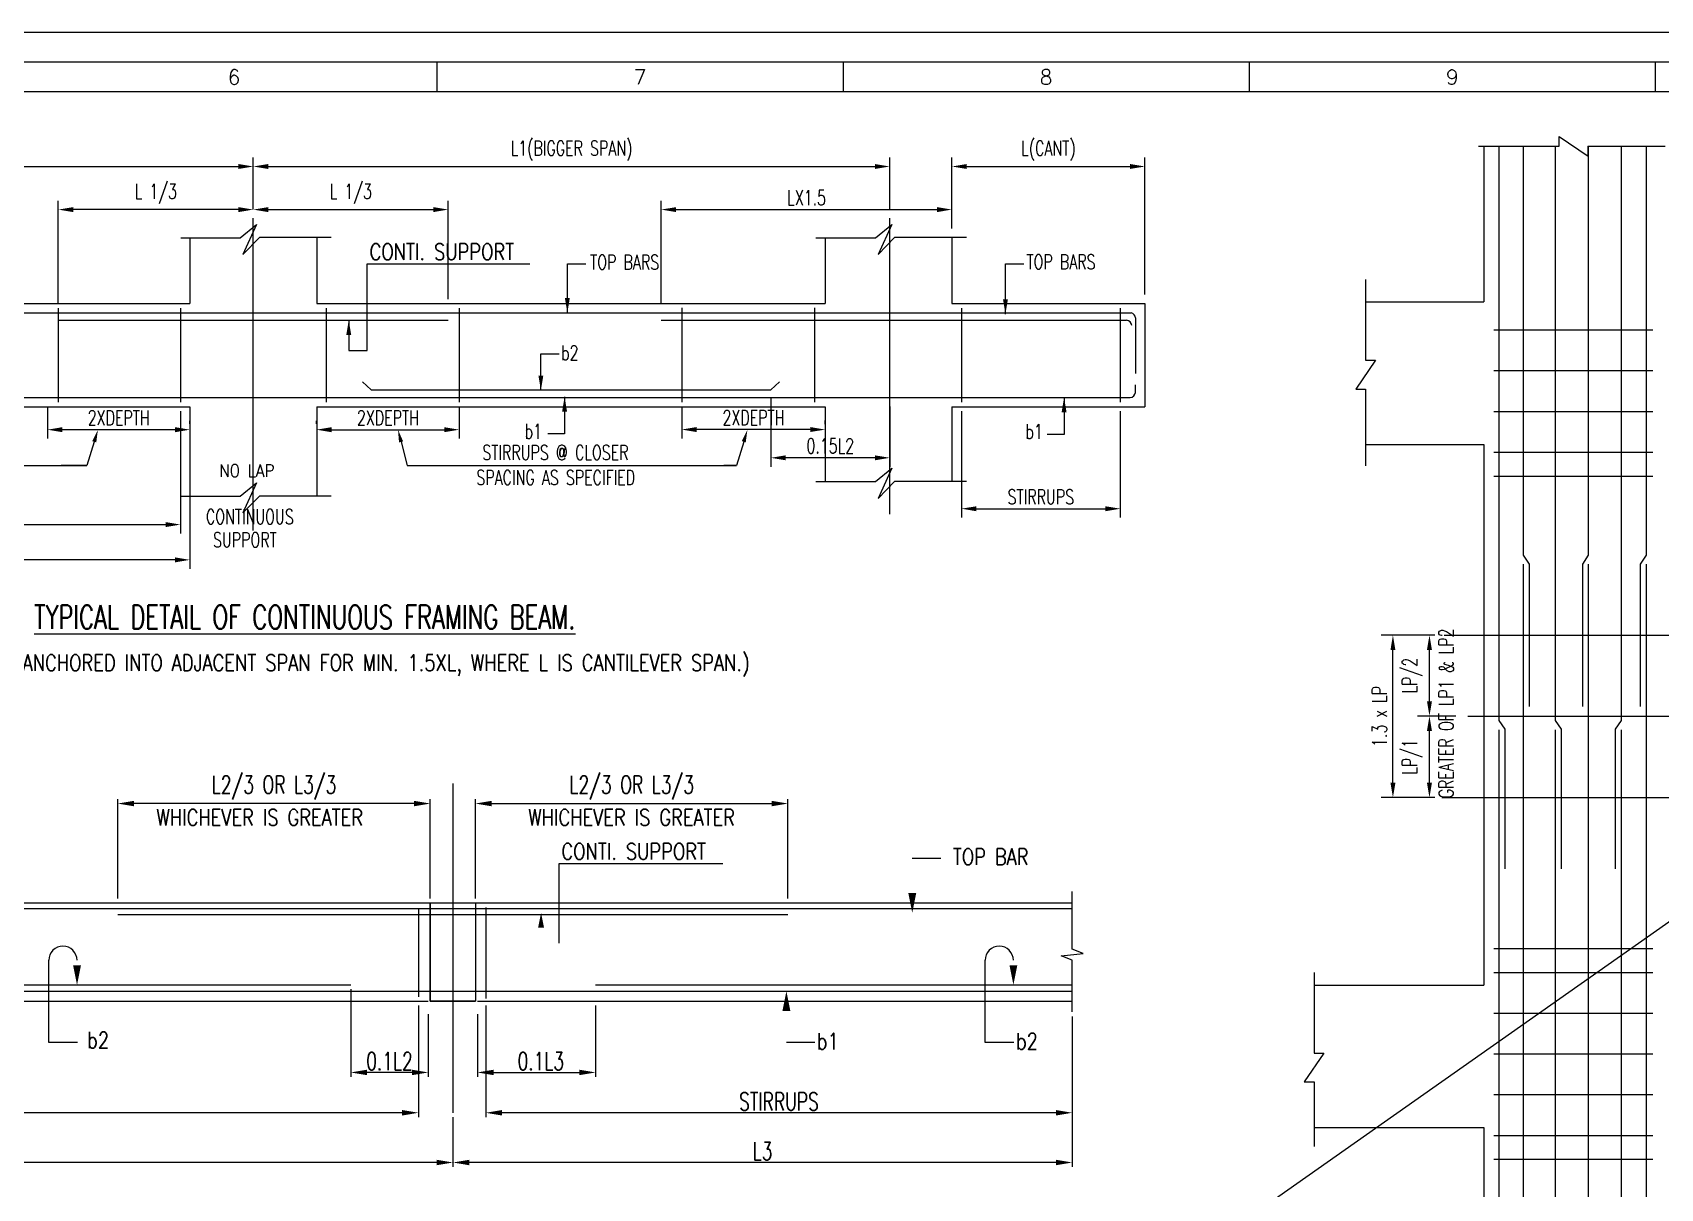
# Model space of a CAD drawing. Extents: x 489124 to 794428, y -356295 to -29813.
# Drawn here: x 555974 to 583374, y -55239 to -35782 of the extents above; entities that cross this region are included whole.
import ezdxf
from ezdxf.enums import TextEntityAlignment as Align
from ezdxf.lldxf.tags import DXFTag

# ---------------------------------------------------------------- set-up
doc = ezdxf.new("R2010")
doc.units = 0
doc.header["$LTSCALE"] = 500
doc.header["$MEASUREMENT"] = 0
doc.layers.get('DEFPOINTS').update_dxf_attribs({"color": 4})
for name, color, linetype in [('08', 4, 'Continuous'), ('BRAKE LINE', 8, 'Continuous'), ('CEN', 8, 'CENTER'), ('COL', 1, 'Continuous'), ('DIM', 5, 'Continuous'), ('FOOT', 4, 'Continuous'), ('FRAME', 6, 'Continuous'), ('hat', 8, 'Continuous'), ('LINK', 2, 'Continuous'), ('PNA', 10, 'Continuous'), ('REINFORCEMENT', 6, 'Continuous'), ('S-REINF', 6, 'Continuous'), ('S-SCHEDULE', 2, 'Continuous'), ('ST', 6, 'Continuous'), ('TXT', 4, 'Continuous')]:
    doc.layers.add(name, color=color, linetype=linetype)
doc.layers.add('HEADING-TXT', color=1, linetype='Continuous', lineweight=25)
doc.styles.add('ROMANS', font='r.shx', dxfattribs={"width": 0.7, "bigfont": 'bigfont.shx'})
doc.styles.add('ROMENT', font='r.shx', dxfattribs={"bigfont": 'bigfont.shx'})
tags = doc.linetypes.add('CENTER', pattern=[2, 1.25, -0.25, 0.25, -0.25]).pattern_tags.tags
tags[10:11] = [DXFTag(74, 4), DXFTag(75, 0), DXFTag(340, '0'), DXFTag(46, 1.0), DXFTag(50, 0.0), DXFTag(44, 0.0), DXFTag(45, 0.0)]
tags[8:9] = [DXFTag(74, 4), DXFTag(75, 0), DXFTag(340, '0'), DXFTag(46, 1.0), DXFTag(50, 0.0), DXFTag(44, 0.0), DXFTag(45, 0.0)]
tags[6:7] = [DXFTag(74, 4), DXFTag(75, 0), DXFTag(340, '0'), DXFTag(46, 1.0), DXFTag(50, 0.0), DXFTag(44, 0.0), DXFTag(45, 0.0)]
tags[4:5] = [DXFTag(74, 4), DXFTag(75, 0), DXFTag(340, '0'), DXFTag(46, 1.0), DXFTag(50, 0.0), DXFTag(44, 0.0), DXFTag(45, 0.0)]
doc.dimstyles.new('Copy of INT2TIMES', dxfattribs={"dimtxt": 300, "dimasz": 275, "dimexe": 75, "dimexo": 75, "dimgap": 40, "dimtad": 1, "dimdec": 0, "dimlfac": 0.5, "dimrnd": 5, "dimzin": 0, "dimdsep": 46, "dimtxsty": 'ROMANS', "dimcen": -1, "dimclrd": 5, "dimclre": 5, "dimclrt": 4, "dimadec": 0, "dimazin": 0, "dimtfac": 1, "dimtdec": 0, "dimtix": 1, "dimtofl": 0, "dimtmove": 2, "dimatfit": 3, "dimfxl": 0, "dimtolj": 1, "dimtzin": 0, "dimarcsym": 0})
doc.dimstyles.new('dim25', dxfattribs={"dimtxt": 250, "dimasz": 250, "dimexe": 200, "dimexo": 200, "dimgap": 100, "dimtad": 1, "dimdec": 0, "dimlfac": 0.25, "dimzin": 0, "dimdsep": 46, "dimtxsty": 'ROMANS', "dimcen": 0, "dimclrd": 5, "dimclre": 5, "dimclrt": 4, "dimadec": 0, "dimazin": 0, "dimtfac": 1, "dimtdec": 0, "dimtix": 1, "dimtofl": 0, "dimtmove": 2, "dimatfit": 3, "dimfxl": 0, "dimtolj": 1, "dimtzin": 0, "dimlwd": -1, "dimlwe": -1, "dimarcsym": 0})
doc.dimstyles.new('INT1', dxfattribs={"dimtxt": 250, "dimasz": 250, "dimexe": 150, "dimexo": 60, "dimgap": 75, "dimtad": 1, "dimdec": 0, "dimzin": 0, "dimdsep": 46, "dimtxsty": 'ROMANS', "dimcen": -250, "dimclrd": 5, "dimclre": 5, "dimclrt": 4, "dimadec": 0, "dimazin": 0, "dimtfac": 1, "dimtdec": 0, "dimtix": 1, "dimtofl": 0, "dimtmove": 2, "dimatfit": 3, "dimfxl": 0, "dimtolj": 1, "dimtzin": 0, "dimarcsym": 0})

# ---------------------------------------------------------------- blocks, each defined once
blk = doc.blocks.new('*D42')
at = {"layer": 'DEFPOINTS', "color": 0}
for p in [(578871, -45925), (579778, -45925), (579778, -48660)]:
    blk.add_point(p, dxfattribs=at)
at = {"layer": 'DIM', "color": 5}
for p, q in [((579578, -45925), (578671, -45925)), ((578871, -48410), (578871, -46175)), ((579578, -48660), (578671, -48660))]:
    blk.add_line(p, q, dxfattribs=at)
for points in [[(578830, -46175), (578913, -46175), (578871, -45925)], [(578830, -48410), (578913, -48410), (578871, -48660)]]:
    blk.add_solid(points, dxfattribs=at)
at = {"layer": 'DIM', "color": 4, "insert": (578646, -47293), "char_height": 250, "attachment_point": 5, "rotation": 90, "style": 'ROMANS'}
blk.add_mtext('\\A1;1.3 x LP', dxfattribs=at)
blk = doc.blocks.new('*D45')
at = {"layer": 'DEFPOINTS', "color": 0}
for p in [(579486, -47287), (580131, -47287), (579718, -48660)]:
    blk.add_point(p, dxfattribs=at)
at = {"layer": 'DIM', "color": 5}
for p, q in [((579931, -47287), (579286, -47287)), ((579486, -48410), (579486, -47537)), ((579518, -48660), (579286, -48660))]:
    blk.add_line(p, q, dxfattribs=at)
for points in [[(579444, -47537), (579528, -47537), (579486, -47287)], [(579444, -48410), (579528, -48410), (579486, -48660)]]:
    blk.add_solid(points, dxfattribs=at)
at = {"layer": 'DIM', "color": 4, "insert": (579196, -47974), "char_height": 250, "attachment_point": 5, "rotation": 90, "style": 'ROMANS'}
blk.add_mtext('\\A1;LP/1', dxfattribs=at)
blk = doc.blocks.new('*D46')
at = {"layer": 'DEFPOINTS', "color": 0}
for p in [(579486, -45925), (579486, -45925), (580131, -47287)]:
    blk.add_point(p, dxfattribs=at)
at = {"layer": 'DIM', "color": 5}
for p, q in [((579486, -47037), (579486, -46175)), ((579931, -47287), (579286, -47287))]:
    blk.add_line(p, q, dxfattribs=at)
for points in [[(579444, -46175), (579528, -46175), (579486, -45925)], [(579444, -47037), (579528, -47037), (579486, -47287)]]:
    blk.add_solid(points, dxfattribs=at)
at = {"layer": 'DIM', "color": 4, "insert": (579196, -46606), "char_height": 250, "attachment_point": 5, "rotation": 90, "style": 'ROMANS'}
blk.add_mtext('\\A1;LP/2', dxfattribs=at)
blk = doc.blocks.new('A1')
at = {"flags": 128}
blk.add_lwpolyline([(0, 0), (82779, 0), (82779, 58231), (0, 58231)], close=True, dxfattribs=at)
at = {"layer": 'PNA'}
for p, q in [((41389, 57739), (41389, 57247)), ((48124, 57739), (48124, 57247)), ((54858, 57739), (54858, 57247)), ((61592, 57739), (61592, 57247))]:
    blk.add_line(p, q, dxfattribs=at)
at = {"layer": 'PNA', "color": 1}
for points in [[(984, 492), (82287, 492), (82287, 57739), (984, 57739)], [(1969, 984), (81794, 984), (81794, 57247), (1969, 57247)]]:
    blk.add_lwpolyline(points, close=True, dxfattribs=at)
at = {"layer": 'PNA', "style": 'ROMANS'}
for s, p in [('6', (38023, 57493)), ('7', (44757, 57493)), ('8', (51491, 57493)), ('9', (58226, 57493))]:
    blk.add_text(s, height=246, dxfattribs=at).set_placement(p, align=Align.MIDDLE)
blk = doc.blocks.new('*D82')
at = {"layer": 'DEFPOINTS', "color": 0, "ltscale": 2}
for p in [(546511, -53453), (563049, -53965), (546511, -54802)]:
    blk.add_point(p, dxfattribs=at)
at = {"layer": 'DIM', "color": 5, "lineweight": -2, "ltscale": 2}
for p, q in [((546511, -53528), (546511, -54877)), ((563049, -54040), (563049, -54877)), ((562774, -54802), (546786, -54802))]:
    blk.add_line(p, q, dxfattribs=at)
at = {"layer": 'DIM', "color": 5, "ltscale": 2}
for points in [[(546786, -54756), (546786, -54848), (546511, -54802)], [(562774, -54756), (562774, -54848), (563049, -54802)]]:
    blk.add_solid(points, dxfattribs=at)
at = {"layer": 'DIM', "color": 4, "ltscale": 2, "insert": (554780, -54612), "char_height": 300, "attachment_point": 5, "style": 'ROMANS'}
blk.add_mtext('\\A1;L2', dxfattribs=at)
blk = doc.blocks.new('*D83')
at = {"layer": 'DEFPOINTS', "color": 0, "ltscale": 2}
for p in [(547109, -52037), (562470, -52086), (547109, -53965)]:
    blk.add_point(p, dxfattribs=at)
at = {"layer": 'DIM', "color": 5, "lineweight": -2, "ltscale": 2}
for p, q in [((547109, -52112), (547109, -54040)), ((562470, -52161), (562470, -54040)), ((562195, -53965), (547384, -53965))]:
    blk.add_line(p, q, dxfattribs=at)
at = {"layer": 'DIM', "color": 5, "ltscale": 2}
for points in [[(547384, -53919), (547384, -54011), (547109, -53965)], [(562195, -53919), (562195, -54011), (562470, -53965)]]:
    blk.add_solid(points, dxfattribs=at)
at = {"layer": 'DIM', "color": 4, "ltscale": 2, "insert": (554790, -53775), "char_height": 300, "attachment_point": 5, "style": 'ROMANS'}
blk.add_mtext('\\A1;STIRRUPS', dxfattribs=at)
blk = doc.blocks.new('*D84')
at = {"layer": 'DEFPOINTS', "color": 0, "ltscale": 2}
for p in [(563462, -52229), (565452, -52086), (565452, -53286)]:
    blk.add_point(p, dxfattribs=at)
at = {"layer": 'DIM', "color": 5, "lineweight": -2, "ltscale": 2}
for p, q in [((563462, -52304), (563462, -53361)), ((565452, -52161), (565452, -53361)), ((563737, -53286), (565177, -53286))]:
    blk.add_line(p, q, dxfattribs=at)
at = {"layer": 'DIM', "color": 5, "ltscale": 2}
for points in [[(563737, -53240), (563737, -53332), (563462, -53286)], [(565177, -53240), (565177, -53332), (565452, -53286)]]:
    blk.add_solid(points, dxfattribs=at)
at = {"layer": 'DIM', "color": 4, "ltscale": 2, "insert": (564457, -53096), "char_height": 300, "attachment_point": 5, "style": 'ROMANS'}
blk.add_mtext('\\A1;{\\A1; 0.1L3}', dxfattribs=at)
blk = doc.blocks.new('*D85')
at = {"layer": 'DEFPOINTS', "color": 0, "ltscale": 2}
for p in [(561329, -51810), (562635, -52229), (561329, -53286)]:
    blk.add_point(p, dxfattribs=at)
at = {"layer": 'DIM', "color": 5, "lineweight": -2, "ltscale": 2}
for p, q in [((561329, -51885), (561329, -53361)), ((562635, -52304), (562635, -53361)), ((562360, -53286), (561604, -53286))]:
    blk.add_line(p, q, dxfattribs=at)
at = {"layer": 'DIM', "color": 5, "ltscale": 2}
for points in [[(561604, -53240), (561604, -53332), (561329, -53286)], [(562360, -53240), (562360, -53332), (562635, -53286)]]:
    blk.add_solid(points, dxfattribs=at)
at = {"layer": 'DIM', "color": 4, "ltscale": 2, "insert": (561982, -53096), "char_height": 300, "attachment_point": 5, "style": 'ROMANS'}
blk.add_mtext('\\A1;{\\A1;0.1L2}', dxfattribs=at)
blk = doc.blocks.new('*D86')
at = {"layer": 'DEFPOINTS', "color": 0, "ltscale": 2}
for p in [(563602, -52086), (573472, -52268), (563602, -53965)]:
    blk.add_point(p, dxfattribs=at)
at = {"layer": 'DIM', "color": 5, "lineweight": -2, "ltscale": 2}
for p, q in [((563602, -52161), (563602, -54040)), ((573472, -52343), (573472, -54040)), ((573198, -53965), (563877, -53965))]:
    blk.add_line(p, q, dxfattribs=at)
at = {"layer": 'DIM', "color": 5, "ltscale": 2}
for points in [[(563877, -53919), (563877, -54011), (563602, -53965)], [(573198, -53919), (573198, -54011), (573472, -53965)]]:
    blk.add_solid(points, dxfattribs=at)
at = {"layer": 'DIM', "color": 4, "ltscale": 2, "insert": (568537, -53775), "char_height": 300, "attachment_point": 5, "style": 'ROMANS'}
blk.add_mtext('\\A1;STIRRUPS', dxfattribs=at)
blk = doc.blocks.new('*D87')
at = {"layer": 'DEFPOINTS', "color": 0, "ltscale": 2}
for p in [(573472, -52268), (563049, -53965), (563049, -54802)]:
    blk.add_point(p, dxfattribs=at)
at = {"layer": 'DIM', "color": 5, "lineweight": -2, "ltscale": 2}
for p, q in [((573472, -52343), (573472, -54877)), ((563049, -54040), (563049, -54877)), ((573198, -54802), (563324, -54802))]:
    blk.add_line(p, q, dxfattribs=at)
at = {"layer": 'DIM', "color": 5, "ltscale": 2}
for points in [[(563324, -54756), (563324, -54848), (563049, -54802)], [(573198, -54756), (573198, -54848), (573472, -54802)]]:
    blk.add_solid(points, dxfattribs=at)
at = {"layer": 'DIM', "color": 4, "ltscale": 2, "insert": (568261, -54612), "char_height": 300, "attachment_point": 5, "style": 'ROMANS'}
blk.add_mtext('\\A1;L3', dxfattribs=at)
blk = doc.blocks.new('*D95')
at = {"layer": 'DEFPOINTS', "color": 0}
for p in [(557408, -48760), (557408, -50432), (562668, -50432)]:
    blk.add_point(p, dxfattribs=at)
at = {"layer": 'TXT', "color": 5, "lineweight": -2}
for p, q in [((557408, -50357), (557408, -48685)), ((562393, -48760), (557683, -48760)), ((562668, -50357), (562668, -48685))]:
    blk.add_line(p, q, dxfattribs=at)
at = {"layer": 'TXT', "color": 5}
for points in [[(557683, -48714), (557683, -48806), (557408, -48760)], [(562393, -48714), (562393, -48806), (562668, -48760)]]:
    blk.add_solid(points, dxfattribs=at)
at = {"layer": 'TXT', "color": 4, "insert": (560038, -48492), "char_height": 300, "attachment_point": 5, "style": 'ROMANS'}
blk.add_mtext('\\A1;L2/3 OR L3/3', dxfattribs=at)
blk = doc.blocks.new('*D96')
at = {"layer": 'DEFPOINTS', "color": 0, "ltscale": 2}
for p in [(568689, -48760), (563429, -50432), (568689, -50432)]:
    blk.add_point(p, dxfattribs=at)
at = {"layer": 'DIM', "color": 5, "lineweight": -2, "ltscale": 2}
for p, q in [((563429, -50357), (563429, -48685)), ((563704, -48760), (568414, -48760)), ((568689, -50357), (568689, -48685))]:
    blk.add_line(p, q, dxfattribs=at)
at = {"layer": 'DIM', "color": 5, "ltscale": 2}
for points in [[(563704, -48714), (563704, -48806), (563429, -48760)], [(568414, -48714), (568414, -48806), (568689, -48760)]]:
    blk.add_solid(points, dxfattribs=at)
at = {"layer": 'DIM', "color": 4, "ltscale": 2, "insert": (566059, -48492), "char_height": 300, "attachment_point": 5, "style": 'ROMANS'}
blk.add_mtext('\\A1;L2/3 OR L3/3', dxfattribs=at)
blk = doc.blocks.new('*D110')
at = {"layer": 'DEFPOINTS', "color": 0}
for p in [(570402, -38037), (559690, -38906), (570402, -38906)]:
    blk.add_point(p, dxfattribs=at)
at = {"layer": 'DIM', "color": 5, "lineweight": -2}
for p, q in [((559690, -38756), (559690, -37887)), ((559940, -38037), (570152, -38037)), ((570402, -38756), (570402, -37887))]:
    blk.add_line(p, q, dxfattribs=at)
at = {"layer": 'DIM', "color": 5}
for points in [[(559940, -37995), (559940, -38078), (559690, -38037)], [(570152, -37995), (570152, -38078), (570402, -38037)]]:
    blk.add_solid(points, dxfattribs=at)
at = {"layer": 'DIM', "color": 4, "insert": (565046, -37771), "char_height": 250, "attachment_point": 5, "style": 'ROMANS'}
blk.add_mtext('\\A1;L1(BIGGER SPAN)', dxfattribs=at)
blk = doc.blocks.new('*D111')
at = {"layer": 'DEFPOINTS', "color": 0}
for p in [(559690, -38906), (562971, -38762), (562971, -40422)]:
    blk.add_point(p, dxfattribs=at)
at = {"layer": 'DIM', "color": 5, "lineweight": -2}
for p, q in [((559690, -38756), (559690, -38612)), ((562971, -40272), (562971, -38612)), ((559940, -38762), (562721, -38762))]:
    blk.add_line(p, q, dxfattribs=at)
at = {"layer": 'DIM', "color": 5}
for points in [[(559940, -38721), (559940, -38804), (559690, -38762)], [(562721, -38721), (562721, -38804), (562971, -38762)]]:
    blk.add_solid(points, dxfattribs=at)
at = {"layer": 'DIM', "color": 4, "insert": (561331, -38497), "char_height": 250, "attachment_point": 5, "style": 'ROMANS'}
blk.add_mtext('\\A1;L 1/3', dxfattribs=at)
blk = doc.blocks.new('*D113')
at = {"layer": 'DEFPOINTS', "color": 0}
for p in [(556408, -38762), (559690, -38906), (556408, -40502)]:
    blk.add_point(p, dxfattribs=at)
at = {"layer": 'DIM', "color": 5, "lineweight": -2}
for p, q in [((556408, -40352), (556408, -38612)), ((559690, -38756), (559690, -38612)), ((559440, -38762), (556658, -38762))]:
    blk.add_line(p, q, dxfattribs=at)
at = {"layer": 'DIM', "color": 5}
for points in [[(556658, -38721), (556658, -38804), (556408, -38762)], [(559440, -38721), (559440, -38804), (559690, -38762)]]:
    blk.add_solid(points, dxfattribs=at)
at = {"layer": 'DIM', "color": 4, "insert": (558049, -38497), "char_height": 250, "attachment_point": 5, "style": 'ROMANS'}
blk.add_mtext('\\A1;L 1/3', dxfattribs=at)
blk = doc.blocks.new('*D114')
at = {"layer": 'DEFPOINTS', "color": 0}
for p in [(549485, -43339), (558623, -43339), (549485, -44658)]:
    blk.add_point(p, dxfattribs=at)
at = {"layer": 'DIM', "color": 5, "lineweight": -2}
for p, q in [((549485, -43489), (549485, -44808)), ((558623, -43489), (558623, -44808)), ((558373, -44658), (549735, -44658))]:
    blk.add_line(p, q, dxfattribs=at)
at = {"layer": 'DIM', "color": 5}
for points in [[(549735, -44617), (549735, -44700), (549485, -44658)], [(558373, -44617), (558373, -44700), (558623, -44658)]]:
    blk.add_solid(points, dxfattribs=at)
at = {"layer": 'DIM', "color": 4, "insert": (554054, -44458), "char_height": 250, "attachment_point": 5, "style": 'ROMANS'}
blk.add_mtext('\\A1;CLEAR SPAN', dxfattribs=at)
blk = doc.blocks.new('*D115')
at = {"layer": 'DEFPOINTS', "color": 0}
for p in [(549645, -42004), (558463, -42004), (558463, -44064)]:
    blk.add_point(p, dxfattribs=at)
at = {"layer": 'DIM', "color": 5, "lineweight": -2}
for p, q in [((549645, -42154), (549645, -44214)), ((558463, -42154), (558463, -44214)), ((549895, -44064), (558213, -44064))]:
    blk.add_line(p, q, dxfattribs=at)
at = {"layer": 'DIM', "color": 5}
for points in [[(549895, -44022), (549895, -44106), (549645, -44064)], [(558213, -44022), (558213, -44106), (558463, -44064)]]:
    blk.add_solid(points, dxfattribs=at)
at = {"layer": 'DIM', "color": 4, "insert": (554054, -43864), "char_height": 250, "attachment_point": 5, "style": 'ROMANS'}
blk.add_mtext('\\A1;STIRRUPS', dxfattribs=at)
blk = doc.blocks.new('*D119')
at = {"layer": 'DEFPOINTS', "color": 0}
for p in [(556225, -41933), (556225, -42467), (558623, -42520)]:
    blk.add_point(p, dxfattribs=at)
at = {"layer": 'DIM', "color": 5, "lineweight": -2}
for p, q in [((556225, -42083), (556225, -42617)), ((558373, -42467), (556475, -42467)), ((558623, -42370), (558623, -42317))]:
    blk.add_line(p, q, dxfattribs=at)
at = {"layer": 'DIM', "color": 5}
for points in [[(556475, -42425), (556475, -42509), (556225, -42467)], [(558373, -42425), (558373, -42509), (558623, -42467)]]:
    blk.add_solid(points, dxfattribs=at)
at = {"layer": 'DIM', "color": 4, "insert": (557424, -42267), "char_height": 250, "attachment_point": 5, "style": 'ROMANS'}
blk.add_mtext('\\A1;2XDEPTH', dxfattribs=at)
blk = doc.blocks.new('*D120')
at = {"layer": 'DEFPOINTS', "color": 0}
for p in [(559690, -38037), (548418, -38906), (559690, -38906)]:
    blk.add_point(p, dxfattribs=at)
at = {"layer": 'DIM', "color": 5, "lineweight": -2}
for p, q in [((548418, -38756), (548418, -37887)), ((548668, -38037), (559440, -38037)), ((559690, -38756), (559690, -37887))]:
    blk.add_line(p, q, dxfattribs=at)
at = {"layer": 'DIM', "color": 5}
for points in [[(548668, -37995), (548668, -38078), (548418, -38037)], [(559440, -37995), (559440, -38078), (559690, -38037)]]:
    blk.add_solid(points, dxfattribs=at)
at = {"layer": 'DIM', "color": 4, "insert": (554054, -37837), "char_height": 250, "attachment_point": 5, "style": 'ROMANS'}
blk.add_mtext('\\A1;L2', dxfattribs=at)
blk = doc.blocks.new('*D121')
at = {"layer": 'DEFPOINTS', "color": 0}
for p in [(574696, -38037), (571449, -39228), (574696, -40340)]:
    blk.add_point(p, dxfattribs=at)
at = {"layer": 'DIM', "color": 5, "lineweight": -2}
for p, q in [((571449, -39078), (571449, -37887)), ((571699, -38037), (574446, -38037)), ((574696, -40190), (574696, -37887))]:
    blk.add_line(p, q, dxfattribs=at)
at = {"layer": 'DIM', "color": 5}
for points in [[(571699, -37995), (571699, -38078), (571449, -38037)], [(574446, -37995), (574446, -38078), (574696, -38037)]]:
    blk.add_solid(points, dxfattribs=at)
at = {"layer": 'DIM', "color": 4, "insert": (573072, -37771), "char_height": 250, "attachment_point": 5, "style": 'ROMANS'}
blk.add_mtext('\\A1;L(CANT)', dxfattribs=at)
blk = doc.blocks.new('*D122')
at = {"layer": 'DEFPOINTS', "color": 0}
for p in [(571609, -42004), (574282, -42004), (574282, -43797)]:
    blk.add_point(p, dxfattribs=at)
at = {"layer": 'DIM', "color": 5, "lineweight": -2}
for p, q in [((571609, -42154), (571609, -43947)), ((574282, -42154), (574282, -43947)), ((571859, -43797), (574032, -43797))]:
    blk.add_line(p, q, dxfattribs=at)
at = {"layer": 'DIM', "color": 5}
for points in [[(571859, -43756), (571859, -43839), (571609, -43797)], [(574032, -43756), (574032, -43839), (574282, -43797)]]:
    blk.add_solid(points, dxfattribs=at)
at = {"layer": 'DIM', "color": 4, "insert": (572945, -43597), "char_height": 250, "attachment_point": 5, "style": 'ROMANS'}
blk.add_mtext('\\A1;STIRRUPS', dxfattribs=at)
blk = doc.blocks.new('*D123')
at = {"layer": 'DEFPOINTS', "color": 0}
for p in [(571449, -38762), (571449, -39228), (566556, -40500)]:
    blk.add_point(p, dxfattribs=at)
at = {"layer": 'DIM', "color": 5, "lineweight": -2}
for p, q in [((566556, -40350), (566556, -38612)), ((571449, -39078), (571449, -38612)), ((566806, -38762), (571199, -38762))]:
    blk.add_line(p, q, dxfattribs=at)
at = {"layer": 'DIM', "color": 5}
for points in [[(566806, -38721), (566806, -38804), (566556, -38762)], [(571199, -38721), (571199, -38804), (571449, -38762)]]:
    blk.add_solid(points, dxfattribs=at)
at = {"layer": 'DIM', "color": 4, "insert": (569002, -38562), "char_height": 250, "attachment_point": 5, "style": 'ROMANS'}
blk.add_mtext('\\A1;LX1.5', dxfattribs=at)
blk = doc.blocks.new('*D124')
at = {"layer": 'DEFPOINTS', "color": 0}
for p in [(566900, -41931), (566900, -42465), (569315, -42523)]:
    blk.add_point(p, dxfattribs=at)
at = {"layer": 'DIM', "color": 5, "lineweight": -2}
for p, q in [((566900, -42081), (566900, -42615)), ((569065, -42465), (567150, -42465)), ((569315, -42373), (569315, -42315))]:
    blk.add_line(p, q, dxfattribs=at)
at = {"layer": 'DIM', "color": 5}
for points in [[(567150, -42423), (567150, -42506), (566900, -42465)], [(569065, -42423), (569065, -42506), (569315, -42465)]]:
    blk.add_solid(points, dxfattribs=at)
at = {"layer": 'DIM', "color": 4, "insert": (568108, -42265), "char_height": 250, "attachment_point": 5, "style": 'ROMANS'}
blk.add_mtext('\\A1;2XDEPTH', dxfattribs=at)
blk = doc.blocks.new('*D125')
at = {"layer": 'DEFPOINTS', "color": 0}
for p in [(563154, -41933), (563154, -42467), (560756, -42520)]:
    blk.add_point(p, dxfattribs=at)
at = {"layer": 'DIM', "color": 5, "lineweight": -2}
for p, q in [((563154, -42083), (563154, -42617)), ((560756, -42370), (560756, -42317)), ((561006, -42467), (562904, -42467))]:
    blk.add_line(p, q, dxfattribs=at)
at = {"layer": 'DIM', "color": 5}
for points in [[(561006, -42425), (561006, -42509), (560756, -42467)], [(562904, -42425), (562904, -42509), (563154, -42467)]]:
    blk.add_solid(points, dxfattribs=at)
at = {"layer": 'DIM', "color": 4, "insert": (561955, -42267), "char_height": 250, "attachment_point": 5, "style": 'ROMANS'}
blk.add_mtext('\\A1;2XDEPTH', dxfattribs=at)
blk = doc.blocks.new('*D126')
at = {"layer": 'DEFPOINTS', "color": 0}
for p in [(568399, -41794), (570402, -41924), (568399, -42940)]:
    blk.add_point(p, dxfattribs=at)
at = {"layer": 'DIM', "color": 5, "lineweight": -2}
for p, q in [((568399, -41944), (568399, -43090)), ((570402, -42074), (570402, -43090)), ((570152, -42940), (568649, -42940))]:
    blk.add_line(p, q, dxfattribs=at)
at = {"layer": 'DIM', "color": 5}
for points in [[(568649, -42899), (568649, -42982), (568399, -42940)], [(570152, -42899), (570152, -42982), (570402, -42940)]]:
    blk.add_solid(points, dxfattribs=at)
at = {"layer": 'DIM', "color": 4, "insert": (569401, -42740), "char_height": 250, "attachment_point": 5, "style": 'ROMANS'}
blk.add_mtext('\\A1;0.15L2', dxfattribs=at)

msp = doc.modelspace()

# ---------------------------------------------------------------- linework, layer by layer
at = {"layer": '08'}
for p, q in [((549485, -40340.425), (558622.995, -40340.425)), ((560756.327, -40340.425), (569315.197, -40340.425)), ((571448.529, -40340.425), (574696.466, -40340.425)), ((574696.466, -40340.425), (574696.466, -42083.707)), ((549485, -42083.707), (558622.995, -42083.707)), ((560756.327, -42083.707), (569315.197, -42083.707)), ((571448.529, -42083.707), (574696.466, -42083.707)), ((546097.793, -50431.904), (573472.5, -50431.904)), ((562668.368, -50431.904), (562668.368, -52085.654)), ((563429.093, -50431.904), (563429.093, -52085.654)), ((546924.668, -52085.654), (562635.293, -52085.654)), ((562668.368, -52085.654), (563429.093, -52085.654)), ((563462.168, -52085.654), (573472.5, -52085.654))]:
    msp.add_line(p, q, dxfattribs=at)
at = {"layer": '08', "elevation": 0}
msp.add_lwpolyline([(562668.368, -50431.904), (563429.093, -50431.904), (563429.093, -52085.654), (562668.368, -52085.654)], close=True, dxfattribs=at)
at = {"layer": 'BRAKE LINE', "ltscale": 2, "elevation": 0}
msp.add_lwpolyline([(573472.5, -52267.826), (573472.5, -51397.883), (573286.849, -51325.649), (573658.151, -51284.372), (573472.5, -51212.137), (573472.5, -50242.861)], dxfattribs=at)
at = {"layer": 'CEN'}
for p, q in [((559689.661, -44161.37), (559689.661, -38905.644)), ((570401.883, -43889.002), (570401.883, -38905.644)), ((579735.691, -45925.064), (584139.191, -45925.064)), ((580130.691, -47286.617), (584600.691, -47286.617)), ((563048.73, -48419.907), (563048.73, -53964.777)), ((579692.865, -48660.462), (584194.865, -48660.462))]:
    msp.add_line(p, q, dxfattribs=at)
at = {"layer": 'COL', "ltscale": 2}
for p, q in [((558622.995, -39235.01), (558622.995, -40340.425)), ((560756.327, -39227.547), (560756.327, -40340.425)), ((569315.197, -39235.01), (569315.197, -40340.425)), ((571448.529, -39227.547), (571448.529, -40340.425)), ((558622.995, -42083.707), (558622.995, -43585.553)), ((560756.327, -42083.707), (560756.327, -43578.09)), ((569315.197, -42083.707), (569315.197, -43338.911)), ((571448.529, -42083.707), (571448.529, -43331.448))]:
    msp.add_line(p, q, dxfattribs=at)
at = {"layer": 'DIM', "color": 2}
msp.add_line((520770.925, -94887), (604791.327, -35782.252), dxfattribs=at)
at = {"layer": 'DIM'}
for p, q in [((557012.689, -42669.786), (556890.049, -43071.415)), ((562176.965, -42672.482), (562278.474, -43071.415)), ((567944.37, -42669.786), (567821.731, -43071.415)), ((551246.627, -43071.415), (556659.095, -43071.415)), ((556677.95, -43071.415), (556458.442, -43071.415)), ((556659.095, -43071.415), (556890.049, -43071.415)), ((556890.049, -43071.415), (556677.95, -43071.415)), ((562278.474, -43071.415), (567590.776, -43071.415)), ((567590.776, -43071.415), (567821.731, -43071.415)), ((567821.731, -43071.415), (567609.631, -43071.415))]:
    msp.add_line(p, q, dxfattribs=at)
at = {"layer": 'DIM', "ltscale": 2}
for p, q in [((564836.474, -49768.597), (567591.665, -49768.597)), ((564836.474, -51111.669), (564836.474, -49768.597)), ((571262.235, -49684.667), (570780.849, -49684.667)), ((556247.359, -52781.208), (556247.359, -51398.664)), ((572007.795, -52781.208), (572007.795, -51398.664)), ((556728.745, -52781.208), (556247.359, -52781.208)), ((569143.794, -52781.208), (568662.408, -52781.208)), ((572489.181, -52781.208), (572007.795, -52781.208))]:
    msp.add_line(p, q, dxfattribs=at)
at = {"layer": 'DIM'}
for points in [[(580312.595, -37695.585), (581670.558, -37695.585), (581670.558, -37529.221), (582157.375, -37861.949), (582157.375, -37695.585), (583451.283, -37695.585)], [(578411.478, -39937.402), (578411.478, -41295.365), (578577.843, -41295.365), (578245.114, -41782.182), (578411.478, -41782.182), (578411.478, -43076.09)], [(577542.768, -51601.406), (577542.768, -52959.369), (577709.132, -52959.369), (577376.403, -53446.186), (577542.768, -53446.186), (577542.768, -54534.451)]]:
    msp.add_lwpolyline(points, dxfattribs=at)
at = {"layer": 'DIM', "ltscale": 2, "elevation": 0, "flags": 128}
for points in [[(570780.849, -49684.667, 0, 0, 0), (570780.849, -50597.279, 0, 132.3, 0), (570780.849, -50266.748, 132.3, 132.3, 0)], [(564836.474, -51111.669, 0, 0, 0), (564532.764, -51111.669, 0, 0, 0), (564532.764, -50599.502, 0, 99.225, 0), (564532.764, -50847.4, 99.225, 99.225, 0)], [(556722.835, -51398.664, 0, 0, 0), (556722.835, -51812.525, 0, 132.3, 0), (556722.835, -51481.994, 132.3, 132.3, 0)], [(572483.271, -51398.664, 0, 0, 0), (572483.271, -51812.525, 0, 132.3, 0), (572483.271, -51481.994, 132.3, 132.3, 0)], [(568662.408, -52781.208, 0, 0, 0), (568662.408, -51920.279, 0, 132.3, 0), (568662.408, -52250.809, 132.3, 132.3, 0)]]:
    msp.add_lwpolyline(points, format="xyseb", dxfattribs=at)
at = {"layer": 'DIM', "ltscale": 2}
for centre in [(556485.097, -51398.664), (572245.533, -51398.664)]:
    msp.add_arc(centre, 237.738, 0, 180, dxfattribs=at)
at = {"layer": 'DIM'}
for points in [[(556978.881, -42659.462), (557046.499, -42680.111), (557074.633, -42466.933)], [(562142.705, -42681.198), (562211.222, -42663.764), (562124.662, -42466.933)], [(567910.563, -42659.462), (567978.18, -42680.111), (568006.314, -42466.933)]]:
    msp.add_solid(points, dxfattribs=at)
at = {"layer": 'FOOT', "linetype": 'Continuous'}
for p, q in [((580399.865, -37688.343), (580399.865, -40314.367)), ((578411.478, -40314.367), (580399.865, -40314.367)), ((578411.478, -42714.367), (580399.865, -42714.367)), ((580399.865, -42714.367), (580399.865, -51814.367)), ((577542.768, -51814.367), (580399.865, -51814.367)), ((577542.768, -54214.367), (580399.865, -54214.367)), ((580399.865, -54214.367), (580399.865, -65114.367))]:
    msp.add_line(p, q, dxfattribs=at)
at = {"layer": 'FRAME'}
for p, q in [((580659.865, -47360.462), (580659.865, -37688.343)), ((581071.641, -44578.646), (581071.641, -37688.343)), ((581610.059, -47360.462), (581610.059, -37688.343)), ((582164.885, -44578.646), (582164.885, -37688.343)), ((582717.496, -47360.462), (582717.496, -37688.343)), ((583139.865, -44578.646), (583139.865, -37688.343)), ((581171.641, -44728.646), (581071.641, -44578.646)), ((582064.885, -44728.646), (582164.885, -44578.646)), ((583039.865, -44728.646), (583139.865, -44578.646)), ((581071.641, -56128.646), (581071.641, -44728.646)), ((581171.641, -47128.646), (581171.641, -44728.646)), ((582064.885, -47128.646), (582064.885, -44728.646)), ((582164.885, -56128.646), (582164.885, -44728.646)), ((583039.865, -47128.646), (583039.865, -44728.646)), ((583139.865, -56128.646), (583139.865, -44728.646)), ((580759.865, -47510.462), (580659.865, -47360.462)), ((581710.059, -47510.462), (581610.059, -47360.462)), ((582617.496, -47510.462), (582717.496, -47360.462)), ((580659.865, -58860.462), (580659.865, -47521.646)), ((580759.865, -49860.462), (580759.865, -47510.462)), ((581610.059, -58860.462), (581610.059, -47521.646)), ((581710.059, -49860.462), (581710.059, -47510.462)), ((582617.496, -49860.462), (582617.496, -47510.462)), ((582717.496, -58860.462), (582717.496, -47521.646))]:
    msp.add_line(p, q, dxfattribs=at)
at = {"layer": 'hat', "elevation": 0}
for points in [[(558467.849, -39235.01), (559468.195, -39235.01), (559744.763, -39011.072), (559513.052, -39518.666), (559797.093, -39227.547), (561000.838, -39227.547)], [(569160.052, -39235.01), (570160.394, -39235.01), (570436.966, -39011.072), (570205.25, -39518.666), (570489.291, -39227.547), (571693.041, -39227.547)], [(569160.052, -43338.911), (570160.394, -43338.911), (570436.966, -43114.973), (570205.25, -43622.567), (570489.291, -43331.448), (571693.041, -43331.448)], [(558467.849, -43585.553), (559468.195, -43585.553), (559744.763, -43361.615), (559513.052, -43869.212), (559797.093, -43578.09), (561000.838, -43578.09)]]:
    msp.add_lwpolyline(points, dxfattribs=at)
at = {"layer": 'LINK'}
for p, q in [((556407.34, -40420.425), (556407.34, -42003.707)), ((558462.995, -40420.425), (558462.995, -42003.707)), ((558462.995, -40420.425), (558462.995, -42003.707)), ((560916.327, -40420.425), (560916.327, -42003.707)), ((563153.973, -40420.425), (563153.973, -42003.707)), ((566899.925, -40418.289), (566899.925, -42001.574)), ((569137.572, -40418.289), (569137.572, -42001.574)), ((569137.572, -40418.289), (569137.572, -42001.574)), ((571608.529, -40420.425), (571608.529, -42003.707)), ((574281.805, -40420.425), (574281.805, -42003.707)), ((580567.128, -40787.204), (583247.674, -40787.204)), ((580567.128, -41473.204), (583247.674, -41473.204)), ((580567.128, -42159.204), (583247.674, -42159.204)), ((580567.128, -42847.751), (583247.674, -42847.751)), ((580567.128, -43247.751), (583247.674, -43247.751)), ((562469.65, -50524.526), (562469.65, -52015.527)), ((563602.109, -50510.281), (563602.109, -52044.017)), ((580567.128, -51201.204), (583247.674, -51201.204)), ((580567.128, -51601.204), (583247.674, -51601.204)), ((580567.128, -52287.204), (583247.674, -52287.204)), ((580567.128, -52973.204), (583247.674, -52973.204)), ((580567.128, -53659.204), (583247.674, -53659.204)), ((580567.128, -54347.751), (583247.674, -54347.751)), ((580567.128, -54747.751), (583247.674, -54747.751))]:
    msp.add_line(p, q, dxfattribs=at)
at = {"layer": 'REINFORCEMENT', "linetype": 'Continuous'}
for p, q in [((557408.418, -50627.529), (568689.043, -50627.529)), ((548250.292, -51810.029), (561328.717, -51810.029)), ((565452.036, -51810.029), (573472.5, -51810.029))]:
    msp.add_line(p, q, dxfattribs=at)
at = {"layer": 'S-REINF'}
for p, q in [((547597.138, -40501.846), (556445.209, -40501.846)), ((556407.861, -40501.846), (562971.464, -40501.846)), ((562971.464, -40501.846), (566586.524, -40501.846)), ((566586.524, -40501.846), (574466.528, -40501.846)), ((556407.861, -40620.903), (562971.464, -40620.903)), ((566554.853, -40625.476), (574388.399, -40625.476)), ((574536.47, -40585.895), (574536.47, -41523.25)), ((561527.771, -41660.259), (561672.392, -41793.815)), ((561672.392, -41793.815), (568399.132, -41793.815)), ((568543.753, -41660.259), (568399.132, -41793.815)), ((574536.47, -41838.237), (574536.47, -41710.374)), ((547694.23, -41923.707), (560604.191, -41923.707)), ((560602.534, -41923.707), (574450.997, -41923.707))]:
    msp.add_line(p, q, dxfattribs=at)
for centre, start, end in [((574450.997, -40585.895), 0, 79.5312556), ((574388.399, -40710.946), 0, 90), ((574450.997, -41838.237), 270, 0)]:
    msp.add_arc(centre, 85.47, start, end, dxfattribs=at)
at = {"layer": 'ST'}
for p, q in [((546313.168, -50527.279), (573472.5, -50527.279)), ((546924.668, -51920.279), (565291.848, -51920.279)), ((565294.23, -51920.279), (573472.5, -51920.279))]:
    msp.add_line(p, q, dxfattribs=at)

# ---------------------------------------------------------------- block references
at = {"xscale": 1.01500000001397, "yscale": 1.01500000001397, "zscale": 1.01500000001397}
msp.add_blockref('A1', (520770.925, -94887), dxfattribs=at)

# ---------------------------------------------------------------- texts
at = {"layer": 'HEADING-TXT', "color": 6, "style": 'ROMANS', "width": 0.7}
msp.add_text('%%UTYPICAL DETAIL OF CONTINUOUS FRAMING BEAM.', height=400, dxfattribs=at).set_placement((556002.646, -45821.764))
at = {"layer": 'S-SCHEDULE', "color": 4, "style": 'ROMANS', "width": 0.7}
for s, p in [('TOP BARS', (565358.323, -39771.217)), ('TOP BARS', (572702.815, -39766.539)), ('b2', (564871.389, -41297.923)), ('b1', (564255.26, -42619.833)), ('b1', (572684.145, -42622.259)), ('STIRRUPS @ CLOSER', (563544.889, -42976.136)), ('SPACING AS SPECIFIED', (563443.723, -43397.299)), ('CONTINUOUS  ', (558891.955, -44056.012)), (' SUPPORT', (558891.955, -44445.148))]:
    msp.add_text(s, height=250, dxfattribs=at).set_placement(p)
at = {"layer": 'TXT'}
for s, height, style, width, p in [('CONTI. SUPPORT', 275, 'ROMENT', 0.8, (561647.756, -39609.041)), ('NO LAP', 208.3333, 'ROMANS', 0.9, (559113.89, -43261.718)), ('WHICHEVER IS GREATER', 275, 'ROMENT', 0.8, (558059.063, -49132.109)), ('WHICHEVER IS GREATER', 275, 'ROMENT', 0.8, (564317.46, -49132.109)), ('CONTI. SUPPORT', 275, 'ROMENT', 0.8, (564876.52, -49703.562)), ('TOP BAR', 275, 'ROMENT', 0.8, (571465.08, -49792.861)), ('b2', 275, 'ROMENT', 0.8, (556894.46, -52878.537)), ('b1', 275, 'ROMENT', 0.8, (569175.328, -52898.267)), ('b2', 275, 'ROMENT', 0.8, (572527.948, -52898.267))]:
    msp.add_text(s, height=height, dxfattribs=dict(at, style=style, width=width)).set_placement(p)
at = {"layer": 'TXT', "linetype": 'ByBlock', "style": 'ROMANS', "width": 0.7}
msp.add_text('GREATER OF LP1 & LP2', height=250, rotation=90, dxfattribs=at).set_placement((579766.894, -47242.276), align=Align.MIDDLE)
at = {"layer": 'TXT', "linetype": 'ByBlock', "style": 'ROMANS', "width": 0.8}
msp.add_text('(NOTE- TOP BARS OF CANTILEVER BEAMS TO BE ANCHORED INTO ADJACENT SPAN FOR MIN. 1.5XL, WHERE L IS CANTILEVER SPAN.)', height=275, dxfattribs=at).set_placement((548407.538, -46528.302))

# ---------------------------------------------------------------- dimensions: what is measured, and where the dimension line sits
at = {"layer": 'DIM'}
for base, p1, p2, text, picture, middle in [((570401.883, -38036.757), (559689.661, -38905.644), (570401.883, -38905.644), 'L1(BIGGER SPAN)', '*D110', (565045.772, -37771.28)), ((559689.661, -38036.757), (548418.334, -38905.644), (559689.661, -38905.644), 'L2', '*D120', (554053.998, -37836.757)), ((574696.466, -38036.757), (571448.529, -39227.547), (574696.466, -40340.425), 'L(CANT)', '*D121', (573072.498, -37771.28)), ((556407.861, -38762.344), (559689.661, -38905.644), (556407.861, -40501.846), 'L 1/3', '*D113', (558048.761, -38496.867)), ((562971.464, -38762.344), (559689.661, -38905.644), (562971.464, -40422.202), 'L 1/3', '*D111', (561330.562, -38496.867)), ((571448.529, -38762.344), (566555.584, -40500.426), (571448.529, -39227.547), 'LX1.5', '*D123', (569002.056, -38562.344)), ((558462.995, -44064.065), (549645, -42003.707), (558462.995, -42003.707), 'STIRRUPS', '*D115', (554053.998, -43864.065)), ((556225.352, -42466.933), (558622.995, -42520.486), (556225.352, -41933.008), '2XDEPTH', '*D119', (557424.173, -42266.933)), ((563153.973, -42466.933), (560756.327, -42520.486), (563153.973, -41933.008), '2XDEPTH', '*D125', (561955.15, -42266.933)), ((566899.925, -42464.797), (569315.197, -42522.67), (566899.925, -41930.875), '2XDEPTH', '*D124', (568107.561, -42264.797)), ((574281.805, -43797.474), (571608.529, -42003.707), (574281.805, -42003.707), 'STIRRUPS', '*D122', (572945.167, -43597.474)), ((549485, -44658.17), (558622.995, -43338.911), (549485, -43338.911), 'CLEAR SPAN', '*D114', (554053.998, -44458.17))]:
    dim = msp.add_linear_dim(base=base, p1=p1, p2=p2, text=text, dimstyle='INT1', override={"dimexo": 150, "dimlfac": 0.25}, dxfattribs=at)
    dim.commit()
    dim.dimension.update_dxf_attribs({"geometry": picture, "text_midpoint": middle})
dim = msp.add_linear_dim(base=(568399.132, -42940.278), p1=(570401.887, -41923.707), p2=(568399.132, -41793.815), angle=180, text='0.15L2', dimstyle='INT1', override={"dimexo": 150, "dimlfac": 0.25}, dxfattribs=at)
dim.commit()
dim.dimension.update_dxf_attribs({"geometry": '*D126', "text_midpoint": (569400.509, -42740.278)})
for base, p1, p2, text, picture, middle in [((578871.365, -45925.064), (579778.365, -48660.462), (579778.365, -45925.064), '1.3 x LP', '*D42', (578646.365, -47292.763)), ((579486.029, -45925.064), (580130.691, -47286.617), (579486.029, -45925.064), 'LP/2', '*D46', (579195.553, -46605.84)), ((579486.029, -47286.617), (579718.365, -48660.462), (580130.691, -47286.617), 'LP/1', '*D45', (579195.553, -47973.539))]:
    dim = msp.add_linear_dim(base=base, p1=p1, p2=p2, angle=90, text=text, dimstyle='dim25', dxfattribs=at)
    dim.commit()
    dim.dimension.update_dxf_attribs({"geometry": picture, "text_midpoint": middle})
at = {"layer": 'DIM', "ltscale": 2}
for base, p1, p2, text, picture, middle in [((568689.043, -48760.259), (563429.093, -50431.904), (568689.043, -50431.904), 'L2/3 OR L3/3', '*D96', (566059.068, -48491.688)), ((547109.359, -53964.777), (562469.65, -52085.654), (547109.359, -52037.147), 'STIRRUPS', '*D83', (554789.504, -53774.777)), ((561328.717, -53285.771), (562635.293, -52229.024), (561328.717, -51810.029), '{\\A1;0.1L2}', '*D85', (561982.005, -53095.771)), ((563048.73, -54802.311), (573472.5, -52267.826), (563048.73, -53964.777), 'L3', '*D87', (568260.615, -54612.311)), ((565452.036, -53285.771), (563462.168, -52229.024), (565452.036, -52085.654), '{\\A1; 0.1L3}', '*D84', (564457.102, -53095.771)), ((563602.109, -53964.777), (573472.5, -52267.826), (563602.109, -52085.654), 'STIRRUPS', '*D86', (568537.305, -53774.777)), ((546511.23, -54802.311), (563048.73, -53964.777), (546511.23, -53452.744), 'L2', '*D82', (554779.98, -54612.311))]:
    dim = msp.add_linear_dim(base=base, p1=p1, p2=p2, angle=180, text=text, dimstyle='Copy of INT2TIMES', dxfattribs=at)
    dim.commit()
    dim.dimension.update_dxf_attribs({"geometry": picture, "text_midpoint": middle})
at = {"layer": 'TXT'}
dim = msp.add_linear_dim(base=(557408.418, -48760.259), p1=(562668.368, -50431.904), p2=(557408.418, -50431.904), text='L2/3 OR L3/3', dimstyle='Copy of INT2TIMES', dxfattribs=at)
dim.commit()
dim.dimension.update_dxf_attribs({"geometry": '*D95', "text_midpoint": (560038.393, -48491.688)})

# ---------------------------------------------------------------- leaders
at = {"layer": 'DIM'}
for points in [[(561296, -40620.903), (561296, -41133.07), (561607.71, -41133.07), (561607.71, -39674.076), (564342.5, -39674.076)], [(564975.432, -40501.846), (564975.432, -39674.076), (565285.642, -39674.076)], [(572349.217, -40522.203), (572349.217, -39674.076), (572659.427, -39674.076)], [(564530.141, -41804.899), (564530.141, -41188.961), (564840.351, -41188.961)], [(564929.222, -41911.176), (564929.222, -42534.833), (564645.343, -42534.833)], [(573336.399, -41923.707), (573336.399, -42547.364), (573052.52, -42547.364)]]:
    msp.add_leader(points, dimstyle='INT1', override={"dimexo": 150, "dimlfac": 0.25}, dxfattribs=at)

doc.saveas('drawing.dxf')
